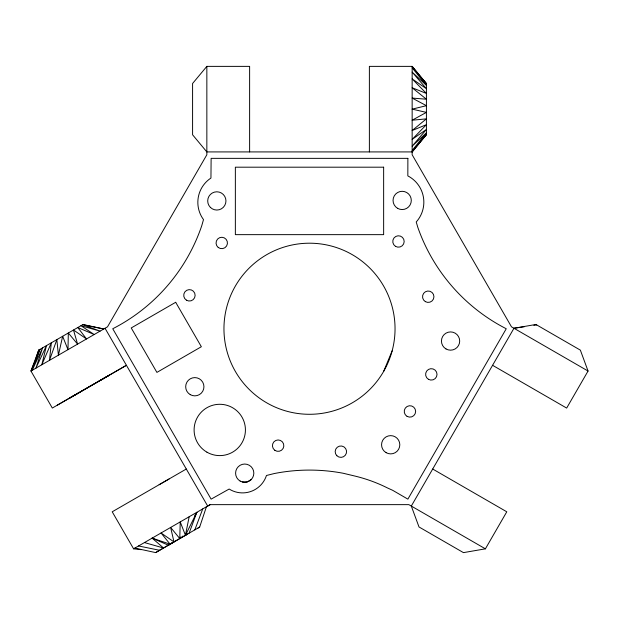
<?xml version="1.0" encoding="UTF-8"?>
<svg xmlns="http://www.w3.org/2000/svg" width="619" height="619" viewBox="0 0 619 619"><rect width="100%" height="100%" fill="white"/><g stroke="black" fill="none" stroke-linecap="round" stroke-linejoin="round"><path stroke-width="0.93" d="M134.865 548.094L155.655 552.597L173.978 541.904L170.643 527.442L179.773 538.561L180.23 521.902L185.429 535.296L196.834 512.315L194.768 515.495M185.429 535.296L189.166 516.749M36.049 358.362L38.711 350.091L83.016 324.511L103.768 328.991L82.722 324.681L100.069 331.126L80.942 325.71L94.181 334.523L77.793 327.528L86.513 338.957L73.491 330.012L77.576 344.118L68.322 332.991L67.989 349.65L62.651 336.272L58.403 355.182L56.855 339.614L49.474 360.343L51.331 342.802L41.798 364.769L46.464 345.619L35.91 368.173L42.572 347.863L32.211 370.309L39.926 349.387L30.95 371.036L52.313 408.045L109.13 375.284L99.241 380.964M36.049 358.788L39.005 349.921M197.925 528.092L199.651 527.094L206.421 506.783L210.158 504.647L408.842 504.64L485.397 548.836L506.783 511.797L432.696 469.024M38.711 350.091L30.95 371.036L107.505 326.84L206.847 154.765L206.847 66.372L249.619 66.372L249.619 151.918M189.112 533.176L196.834 512.315M194.83 529.872L202.723 508.919M383.587 371.516L392.129 350.888A85.546 85.546 0 0 0 287.363 246.114A85.546 85.546 0 0 0 249.008 389.235A85.546 85.546 0 0 0 392.129 350.888M492.577 365.303L566.664 408.076L588.05 371.036L580.359 350.13L535.915 324.472L513.963 328.263L411.31 506.063L419.001 526.962L463.453 552.628L485.397 548.836M179.773 538.561L180.81 536.967M181.553 537.656L182.698 536.1M412.153 151.918L426.414 134.571L412.153 150.456L426.414 132.806L412.153 146.185L426.414 129.433L412.153 139.391L426.414 124.674L412.153 130.532L426.414 118.856L412.153 120.218L426.414 112.379L412.153 109.145L426.414 105.679L412.153 98.073L426.414 99.218L412.153 87.759L426.414 93.43L412.153 78.899L426.414 88.71L412.153 72.106L426.414 85.391L412.153 67.827L426.414 83.689L426.414 134.602L412.153 151.918L206.847 151.918L192.586 134.787L192.586 83.495L206.847 66.372M251.167 479.617L247.074 481.977L242.346 481.977M57.281 405.174L126.423 365.303L69.614 398.087L79.503 392.4M186.304 469.024L112.217 511.797L133.603 548.829L141.287 549.672M133.603 548.829L206.421 506.783M206.862 506.543L210.151 504.647M169.18 544.674L167.857 545.44L172.802 542.592M184.733 535.721L187.627 534.042L155.655 552.597M170.751 543.768L199.651 527.094M159.137 484.708L169.041 479.029M513.963 328.263L524.386 326.731M533.857 325.346L536.704 324.929M138.563 545.958L159.64 550.291M168.322 545.177L152.127 538.135L163.578 548.016L144.451 542.561M152.127 538.135L170.063 544.163L161.056 532.974L173.978 541.904M588.05 371.036L511.495 326.84L412.153 154.765L412.153 66.372L369.381 66.372L369.381 151.918M422.692 79.572L426.414 83.72L412.153 66.372L426.414 83.689M105.037 328.263L207.682 506.056M407.875 158.356L407.836 175.897A29.565 29.565 0 0 1 416.223 221.981L417.825 227.382A181.104 181.104 0 0 0 506.249 328.751L407.875 499.138L392.709 490.333L387.432 487.927A152.251 152.251 0 0 0 354.053 475.856L343.119 473.241A181.104 181.104 0 0 0 274.209 473.558L266.464 475.485A25.131 25.131 0 0 1 229.162 489.033L211.125 499.138L112.751 328.751A181.104 181.104 0 0 0 201.732 225.78L203.504 219.606A29.101 29.101 0 0 1 210.947 178.048L211.125 158.356L407.875 158.356M175.688 302.289L131.236 327.946L156.901 372.398L201.353 346.733L175.688 302.289M383.641 167.192L235.359 167.192L235.359 234.647L383.641 234.647L383.641 167.192M206.932 452.172A25.665 25.665 0 0 0 245.426 429.95A25.665 25.665 0 0 0 206.932 407.72A25.665 25.665 0 0 0 206.932 452.172M397.607 208.332A9.123 9.123 0 0 0 411.295 200.432A9.123 9.123 0 0 0 397.607 192.532A9.123 9.123 0 0 0 397.607 208.332M218.236 247.468A5.703 5.703 0 0 0 227.397 243.77A5.703 5.703 0 0 0 219.613 237.688A5.703 5.703 0 0 0 218.236 247.468M186.435 300.184A5.703 5.703 0 0 0 195.132 295.495A5.703 5.703 0 0 0 186.729 290.303A5.703 5.703 0 0 0 186.435 300.184M274.821 450.299A5.703 5.703 0 0 0 283.812 446.206A5.703 5.703 0 0 0 275.764 440.473A5.703 5.703 0 0 0 274.821 450.299M336.837 455.708A5.703 5.703 0 0 0 346.377 453.147A5.703 5.703 0 0 0 339.39 446.167A5.703 5.703 0 0 0 336.837 455.708M425.346 301.631A5.703 5.703 0 0 0 433.942 296.764A5.703 5.703 0 0 0 425.423 291.758A5.703 5.703 0 0 0 425.346 301.631M395.479 246.331A5.703 5.703 0 0 0 404.176 241.642A5.703 5.703 0 0 0 395.773 236.458A5.703 5.703 0 0 0 395.479 246.331M210.375 207.373A9.123 9.123 0 0 0 225.641 203.28A9.123 9.123 0 0 0 214.468 192.107A9.123 9.123 0 0 0 210.375 207.373M240.149 481.064A9.123 9.123 0 0 0 253.836 473.164A9.123 9.123 0 0 0 240.149 465.264A9.123 9.123 0 0 0 240.149 481.064M190.25 394.636A9.123 9.123 0 0 0 203.937 386.728A9.123 9.123 0 0 0 190.25 378.828A9.123 9.123 0 0 0 190.25 394.636M407.078 416.363A5.703 5.703 0 0 0 415.635 411.426A5.703 5.703 0 0 0 407.078 406.49A5.703 5.703 0 0 0 407.078 416.363M428.464 379.323A5.703 5.703 0 0 0 437.022 374.387A5.703 5.703 0 0 0 428.464 369.442A5.703 5.703 0 0 0 428.464 379.323M386.124 452.667A9.123 9.123 0 0 0 399.812 444.767A9.123 9.123 0 0 0 386.124 436.859A9.123 9.123 0 0 0 386.124 452.667M446.005 348.946A9.123 9.123 0 0 0 459.693 341.046A9.123 9.123 0 0 0 446.005 333.146A9.123 9.123 0 0 0 446.005 348.946"/></g></svg>
